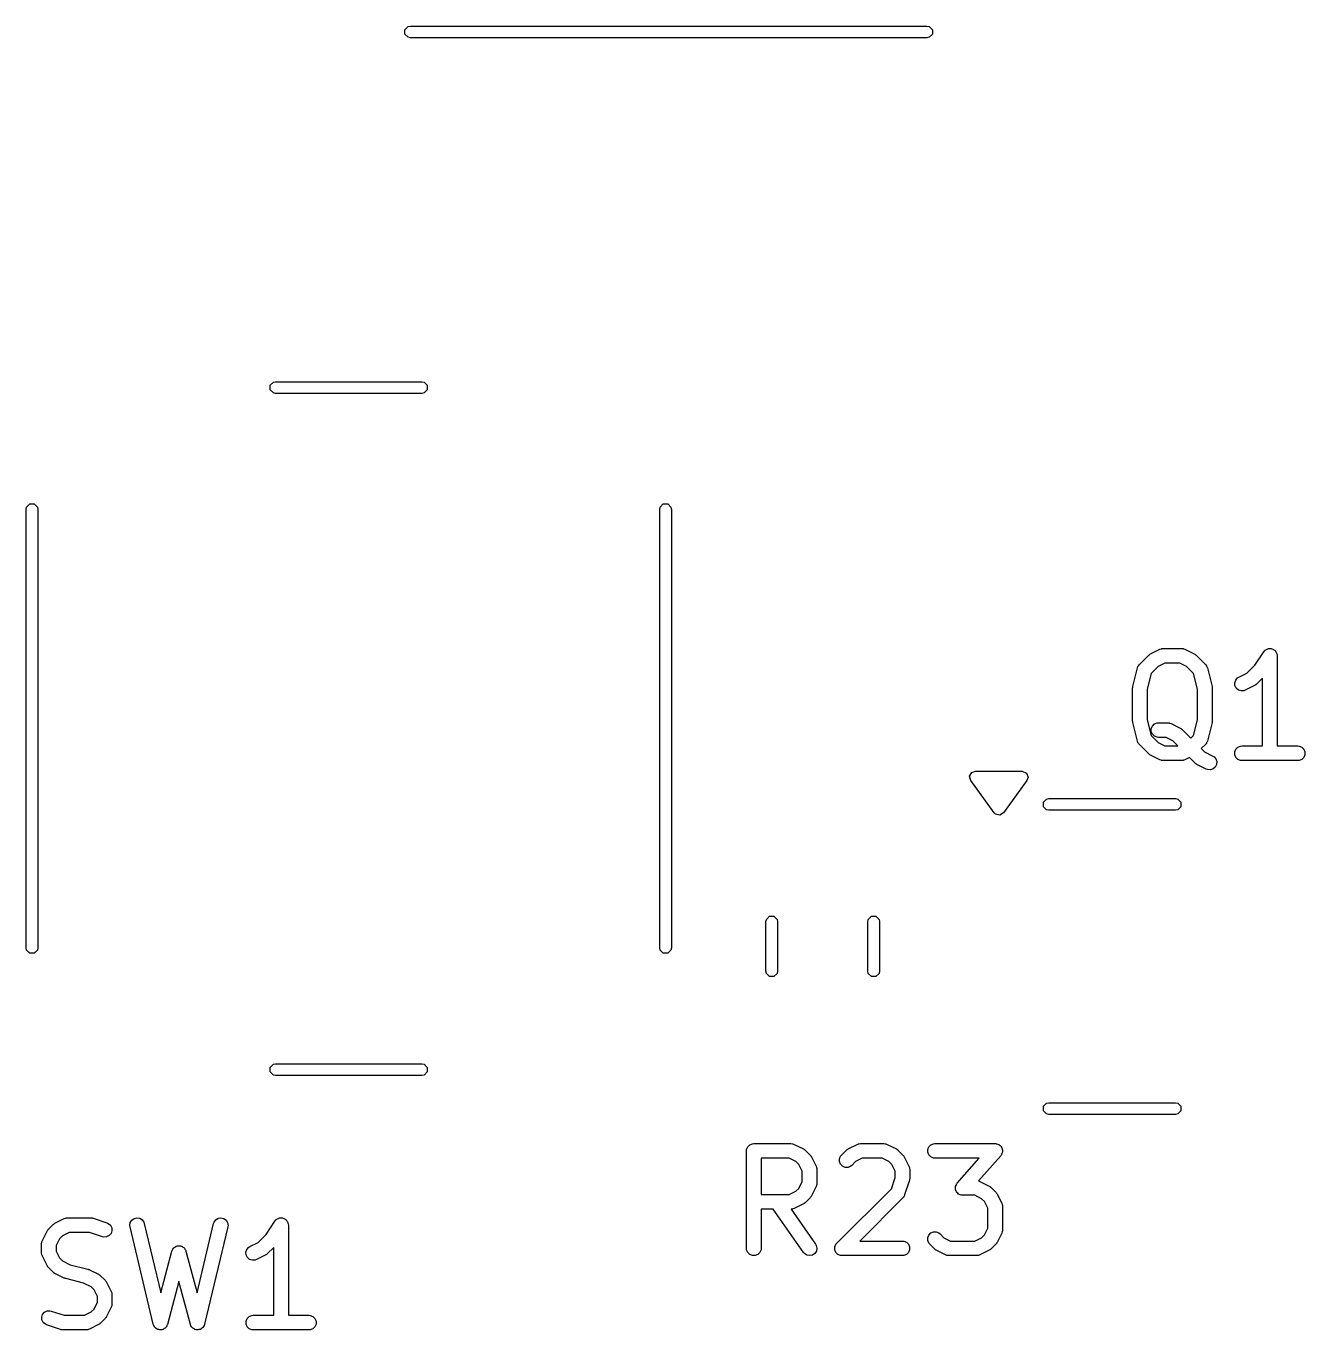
# Model space of a CAD drawing. Extents: x 117.1 to 211, y -138.1 to -43.1.
# Drawn here: x 120.61 to 133.73, y -135.91 to -122.53 of the extents above; entities that cross this region are included whole.
import ezdxf

# ---------------------------------------------------------------- set-up
doc = ezdxf.new("R2010")
doc.units = 0
doc.layers.add('BLACK', color=7, linetype='CONTINUOUS')

msp = doc.modelspace()

# ---------------------------------------------------------------- linework, layer by layer
at = {"layer": 'BLACK', "linetype": 'CONTINUOUS'}
for p, q in [((124.492567, -122.570039), (124.525039, -122.537567)), ((124.525039, -122.537567), (124.548, -122.533)), ((124.548, -122.533), (127.198, -122.533)), ((127.198, -122.533), (129.848, -122.533)), ((129.848, -122.533), (129.870961, -122.537567)), ((129.870961, -122.537567), (129.903433, -122.570039)), ((124.492567, -122.615961), (124.492567, -122.570039)), ((124.525039, -122.648433), (124.492567, -122.615961)), ((124.548, -122.653), (124.525039, -122.648433)), ((127.198, -122.653), (124.548, -122.653)), ((129.848, -122.653), (127.198, -122.653)), ((129.870961, -122.648433), (129.848, -122.653)), ((129.903433, -122.615961), (129.870961, -122.648433)), ((129.903433, -122.570039), (129.903433, -122.615961)), ((123.110567, -126.219039), (123.143039, -126.186567)), ((123.110567, -126.264961), (123.110567, -126.219039)), ((123.143039, -126.297433), (123.110567, -126.264961)), ((123.143039, -126.186567), (123.166, -126.182)), ((123.166, -126.182), (124.666, -126.182)), ((124.666, -126.182), (124.688961, -126.186567)), ((124.688961, -126.186567), (124.721433, -126.219039)), ((124.721433, -126.264961), (124.688961, -126.297433)), ((124.721433, -126.219039), (124.721433, -126.264961)), ((123.166, -126.302), (123.143039, -126.297433)), ((124.666, -126.302), (123.166, -126.302)), ((124.688961, -126.297433), (124.666, -126.302)), ((120.606, -127.492), (120.610567, -127.469039)), ((120.606, -131.992), (120.606, -127.492)), ((120.610567, -127.469039), (120.643039, -127.436567)), ((120.643039, -127.436567), (120.688961, -127.436567)), ((120.688961, -127.436567), (120.721433, -127.469039)), ((120.721433, -127.469039), (120.726, -127.492)), ((120.726, -127.492), (120.726, -131.992)), ((127.106, -127.492), (127.110567, -127.469039)), ((127.106, -131.992), (127.106, -127.492)), ((127.110567, -127.469039), (127.143039, -127.436567)), ((127.143039, -127.436567), (127.188961, -127.436567)), ((127.188961, -127.436567), (127.221433, -127.469039)), ((127.221433, -127.469039), (127.226, -127.492)), ((127.226, -127.492), (127.226, -131.992)), ((132.141792, -128.975356), (132.23703, -128.927737)), ((132.23703, -128.927737), (132.250761, -128.922482)), ((132.250761, -128.922482), (132.25345, -128.92229)), ((132.25345, -128.92229), (132.255939, -128.92126)), ((132.255939, -128.92126), (132.270571, -128.919819)), ((132.270571, -128.919819), (132.461047, -128.919819)), ((132.461047, -128.919819), (132.475679, -128.92126)), ((132.475679, -128.92126), (132.478168, -128.922291)), ((132.478168, -128.922291), (132.480856, -128.922482)), ((132.480856, -128.922482), (132.494588, -128.927737)), ((132.494588, -128.927737), (132.589826, -128.975356)), ((133.212285, -129.089896), (133.303405, -128.953216)), ((133.303405, -128.953216), (133.303439, -128.953173)), ((133.303439, -128.953173), (133.303449, -128.953151)), ((133.303449, -128.953151), (133.3035, -128.953099)), ((133.3035, -128.953099), (133.312721, -128.941841)), ((133.312721, -128.941841), (133.31889, -128.937709)), ((133.31889, -128.937709), (133.324141, -128.932459)), ((133.324141, -128.932459), (133.33093, -128.929646)), ((133.33093, -128.929646), (133.337036, -128.925558)), ((133.337036, -128.925558), (133.344316, -128.924101)), ((133.344316, -128.924101), (133.351177, -128.92126)), ((133.351177, -128.92126), (133.358525, -128.92126)), ((133.358525, -128.92126), (133.36573, -128.919819)), ((133.36573, -128.919819), (133.373014, -128.92126)), ((133.373014, -128.92126), (133.380441, -128.92126)), ((133.380441, -128.92126), (133.387229, -128.924072)), ((133.387229, -128.924072), (133.394438, -128.925498)), ((133.394438, -128.925498), (133.400617, -128.929617)), ((133.400617, -128.929617), (133.407477, -128.932459)), ((133.407477, -128.932459), (133.41267, -128.937652)), ((133.41267, -128.937652), (133.418787, -128.94173)), ((133.418787, -128.94173), (133.42292, -128.947902)), ((133.42292, -128.947902), (133.428169, -128.953151)), ((133.428169, -128.953151), (133.43098, -128.959938)), ((133.43098, -128.959938), (133.43507, -128.966045)), ((133.43507, -128.966045), (133.436526, -128.973326)), ((132.012281, -129.10564), (132.015601, -129.101158)), ((132.015601, -129.101158), (132.017735, -129.096008)), ((132.017735, -129.096008), (132.027062, -129.084643)), ((132.027062, -129.084643), (132.1223, -128.989405)), ((132.1223, -128.989405), (132.12805, -128.984684)), ((132.12805, -128.984684), (132.129349, -128.983188)), ((132.129349, -128.983188), (132.131603, -128.981768)), ((132.131603, -128.981768), (132.133665, -128.980077)), ((132.133665, -128.980077), (132.135497, -128.979318)), ((132.135497, -128.979318), (132.141792, -128.975356)), ((132.21976, -129.104077), (132.147817, -129.176019)), ((132.288276, -129.069819), (132.21976, -129.104077)), ((132.443342, -129.069819), (132.288276, -129.069819)), ((132.511858, -129.104077), (132.443342, -129.069819)), ((132.5838, -129.176019), (132.511858, -129.104077)), ((132.589826, -128.975356), (132.596125, -128.97932)), ((132.596125, -128.97932), (132.597953, -128.980078)), ((132.597953, -128.980078), (132.600009, -128.981766)), ((132.600009, -128.981766), (132.602269, -128.983188)), ((132.602269, -128.983188), (132.603568, -128.984686)), ((132.603568, -128.984686), (132.609318, -128.989405)), ((132.609318, -128.989405), (132.704556, -129.084643)), ((132.704556, -129.084643), (132.713884, -129.096008)), ((132.713884, -129.096008), (132.716018, -129.101161)), ((132.716018, -129.101161), (132.719337, -129.10564)), ((133.130906, -129.171275), (133.212285, -129.089896)), ((133.436526, -128.973326), (133.439368, -128.980187)), ((133.439368, -128.980187), (133.440793, -128.994663)), ((133.440793, -128.994663), (133.440809, -128.99474)), ((133.440809, -128.99474), (133.440803, -128.994766)), ((133.440803, -128.994766), (133.440809, -128.994819)), ((133.440809, -128.994819), (133.440809, -129.919819)), ((131.959715, -129.309962), (132.007334, -129.119486)), ((132.007334, -129.119486), (132.012281, -129.10564)), ((132.147817, -129.176019), (132.107476, -129.337386)), ((132.624142, -129.337386), (132.5838, -129.176019)), ((132.719337, -129.10564), (132.724284, -129.119486)), ((132.724284, -129.119486), (132.771903, -129.309962)), ((133.014938, -129.243391), (133.034111, -129.221283)), ((133.034111, -129.221283), (133.046554, -129.213451)), ((133.046554, -129.213451), (133.130906, -129.171275)), ((133.290809, -129.223504), (133.228366, -129.285947)), ((133.290809, -129.919819), (133.290809, -129.223504)), ((131.957476, -129.328152), (131.957727, -129.325598)), ((131.957476, -129.661485), (131.957476, -129.328152)), ((131.957565, -129.324506), (131.958374, -129.319032)), ((131.957727, -129.325598), (131.957565, -129.324506)), ((131.958374, -129.319032), (131.958917, -129.31352)), ((131.958917, -129.31352), (131.959339, -129.312498)), ((131.959339, -129.312498), (131.959715, -129.309962)), ((132.107476, -129.337386), (132.107476, -129.652251)), ((132.624142, -129.652251), (132.624142, -129.337386)), ((132.771903, -129.309962), (132.772278, -129.312498)), ((132.772278, -129.312498), (132.772701, -129.31352)), ((132.772701, -129.31352), (132.773243, -129.319032)), ((132.773243, -129.319032), (132.774053, -129.324506)), ((132.774053, -129.324506), (132.77389, -129.325598)), ((132.77389, -129.325598), (132.774142, -129.328152)), ((132.774142, -129.328152), (132.774142, -129.661485)), ((133.005684, -129.271152), (133.014938, -129.243391)), ((133.007758, -129.300342), (133.005684, -129.271152)), ((133.020845, -129.326517), (133.007758, -129.300342)), ((133.042953, -129.34569), (133.020845, -129.326517)), ((133.070714, -129.354944), (133.042953, -129.34569)), ((133.099904, -129.35287), (133.070714, -129.354944)), ((133.113636, -129.347615), (133.099904, -129.35287)), ((133.208874, -129.299996), (133.113636, -129.347615)), ((133.215173, -129.296031), (133.208874, -129.299996)), ((133.217001, -129.295274), (133.215173, -129.296031)), ((133.219057, -129.293585), (133.217001, -129.295274)), ((133.221317, -129.292164), (133.219057, -129.293585)), ((133.222616, -129.290665), (133.221317, -129.292164)), ((133.228366, -129.285947), (133.222616, -129.290665)), ((131.957727, -129.664038), (131.957476, -129.661485)), ((131.957565, -129.665131), (131.957727, -129.664038)), ((131.958374, -129.670604), (131.957565, -129.665131)), ((131.958917, -129.676117), (131.958374, -129.670604)), ((131.959339, -129.677138), (131.958917, -129.676117)), ((131.959715, -129.679675), (131.959339, -129.677138)), ((132.007334, -129.870151), (131.959715, -129.679675)), ((132.107476, -129.652251), (132.147817, -129.813617)), ((132.149393, -129.742091), (132.160592, -129.715055)), ((132.149393, -129.771355), (132.149393, -129.742091)), ((132.160592, -129.798391), (132.149393, -129.771355)), ((132.160592, -129.715055), (132.181284, -129.694363)), ((132.181284, -129.694363), (132.20832, -129.683164)), ((132.20832, -129.683164), (132.222952, -129.681723)), ((132.222952, -129.681723), (132.31819, -129.681723)), ((132.31819, -129.681723), (132.332822, -129.683164)), ((132.332822, -129.683164), (132.335311, -129.684195)), ((132.335311, -129.684195), (132.337999, -129.684386)), ((132.337999, -129.684386), (132.351731, -129.689641)), ((132.351731, -129.689641), (132.446969, -129.73726)), ((132.446969, -129.73726), (132.453268, -129.741224)), ((132.453268, -129.741224), (132.455096, -129.741982)), ((132.455096, -129.741982), (132.457152, -129.74367)), ((132.457152, -129.74367), (132.459412, -129.745092)), ((132.459412, -129.745092), (132.460711, -129.74659)), ((132.460711, -129.74659), (132.466461, -129.751309)), ((132.466461, -129.751309), (132.556284, -129.841133)), ((132.5838, -129.813617), (132.624142, -129.652251)), ((132.771903, -129.679675), (132.724284, -129.870151)), ((132.772278, -129.677138), (132.771903, -129.679675)), ((132.772701, -129.676117), (132.772278, -129.677138)), ((132.773243, -129.670604), (132.772701, -129.676117)), ((132.774053, -129.665131), (132.773243, -129.670604)), ((132.774142, -129.661485), (132.77389, -129.664038)), ((132.77389, -129.664038), (132.774053, -129.665131)), ((132.012281, -129.883997), (132.007334, -129.870151)), ((132.0156, -129.888476), (132.012281, -129.883997)), ((132.017734, -129.893628), (132.0156, -129.888476)), ((132.027062, -129.904994), (132.017734, -129.893628)), ((132.1223, -130.000233), (132.027062, -129.904994)), ((132.147817, -129.813617), (132.21976, -129.885561)), ((132.181284, -129.819083), (132.160592, -129.798391)), ((132.20832, -129.830282), (132.181284, -129.819083)), ((132.222952, -129.831723), (132.20832, -129.830282)), ((132.21976, -129.885561), (132.288276, -129.919819)), ((132.300485, -129.831723), (132.222952, -129.831723)), ((132.369, -129.86598), (132.300485, -129.831723)), ((132.422839, -129.919819), (132.369, -129.86598)), ((132.556284, -129.841133), (132.5838, -129.813617)), ((132.704557, -129.904993), (132.66235, -129.947199)), ((132.713884, -129.893628), (132.704557, -129.904993)), ((132.716017, -129.888476), (132.713884, -129.893628)), ((132.719337, -129.883997), (132.716017, -129.888476)), ((132.724284, -129.870151), (132.719337, -129.883997)), ((132.12805, -130.004953), (132.1223, -130.000233)), ((132.129349, -130.00645), (132.12805, -130.004953)), ((132.131603, -130.007869), (132.129349, -130.00645)), ((132.133665, -130.009561), (132.131603, -130.007869)), ((132.135497, -130.010319), (132.133665, -130.009561)), ((132.141792, -130.014282), (132.135497, -130.010319)), ((132.23703, -130.061901), (132.141792, -130.014282)), ((132.288276, -129.919819), (132.422839, -129.919819)), ((132.541476, -130.038457), (132.494588, -130.061901)), ((132.59849, -130.095471), (132.541476, -130.038457)), ((132.66235, -129.947199), (132.69595, -129.980799)), ((132.69595, -129.980799), (132.780302, -130.022975)), ((132.780302, -130.022975), (132.792745, -130.030807)), ((132.792745, -130.030807), (132.811918, -130.052915)), ((133.006536, -129.980187), (133.017735, -129.953151)), ((133.006536, -130.009451), (133.006536, -129.980187)), ((133.017735, -130.036487), (133.006536, -130.009451)), ((133.017735, -129.953151), (133.038427, -129.932459)), ((133.038427, -130.057179), (133.017735, -130.036487)), ((133.038427, -129.932459), (133.065463, -129.92126)), ((133.065463, -129.92126), (133.080095, -129.919819)), ((133.080095, -129.919819), (133.290809, -129.919819)), ((133.440809, -129.919819), (133.651523, -129.919819)), ((133.651523, -129.919819), (133.666155, -129.92126)), ((133.666155, -129.92126), (133.693191, -129.932459)), ((133.693191, -129.932459), (133.713883, -129.953151)), ((133.713883, -130.036487), (133.693191, -130.057179)), ((133.713883, -129.953151), (133.725082, -129.980187)), ((133.725082, -130.009451), (133.713883, -130.036487)), ((133.725082, -129.980187), (133.725082, -130.009451)), ((132.250761, -130.067156), (132.23703, -130.061901)), ((132.25345, -130.067347), (132.250761, -130.067156)), ((132.255939, -130.068378), (132.25345, -130.067347)), ((132.270571, -130.069819), (132.255939, -130.068378)), ((132.461047, -130.069819), (132.270571, -130.069819)), ((132.475679, -130.068378), (132.461047, -130.069819)), ((132.478168, -130.067346), (132.475679, -130.068378)), ((132.480856, -130.067156), (132.478168, -130.067346)), ((132.494588, -130.061901), (132.480856, -130.067156)), ((132.60424, -130.100191), (132.59849, -130.095471)), ((132.605539, -130.101688), (132.60424, -130.100191)), ((132.607793, -130.103107), (132.605539, -130.101688)), ((132.609855, -130.104799), (132.607793, -130.103107)), ((132.611687, -130.105557), (132.609855, -130.104799)), ((132.617982, -130.10952), (132.611687, -130.105557)), ((132.71322, -130.157139), (132.617982, -130.10952)), ((132.726951, -130.162394), (132.71322, -130.157139)), ((132.756141, -130.164468), (132.726951, -130.162394)), ((132.783903, -130.155214), (132.756141, -130.164468)), ((132.80601, -130.136041), (132.783903, -130.155214)), ((132.819098, -130.109866), (132.80601, -130.136041)), ((132.811918, -130.052915), (132.821172, -130.080676)), ((132.821172, -130.080676), (132.819098, -130.109866)), ((133.065463, -130.068378), (133.038427, -130.057179)), ((133.080095, -130.069819), (133.065463, -130.068378)), ((133.651523, -130.069819), (133.080095, -130.069819)), ((133.666155, -130.068378), (133.651523, -130.069819)), ((133.693191, -130.057179), (133.666155, -130.068378)), ((130.285734, -130.230642), (130.30971, -130.191476)), ((130.296476, -130.27529), (130.285734, -130.230642)), ((130.536476, -130.60529), (130.296476, -130.27529)), ((130.30971, -130.191476), (130.345, -130.18)), ((130.345, -130.18), (130.825, -130.18)), ((130.873524, -130.27529), (130.633524, -130.60529)), ((130.825, -130.18), (130.867426, -130.197574)), ((130.867426, -130.197574), (130.885, -130.24)), ((130.885, -130.24), (130.873524, -130.27529)), ((131.042067, -130.497039), (131.074539, -130.464567)), ((131.042067, -130.542961), (131.042067, -130.497039)), ((131.074539, -130.575433), (131.042067, -130.542961)), ((131.074539, -130.464567), (131.0975, -130.46)), ((131.0975, -130.58), (131.074539, -130.575433)), ((131.0975, -130.46), (131.7475, -130.46)), ((131.7475, -130.46), (132.3975, -130.46)), ((132.3975, -130.46), (132.420461, -130.464567)), ((132.420461, -130.575433), (132.3975, -130.58)), ((132.420461, -130.464567), (132.452933, -130.497039)), ((132.452933, -130.542961), (132.420461, -130.575433)), ((132.452933, -130.497039), (132.452933, -130.542961)), ((130.54971, -130.618524), (130.536476, -130.60529)), ((130.594358, -130.629266), (130.54971, -130.618524)), ((130.633524, -130.60529), (130.594358, -130.629266)), ((131.7475, -130.58), (131.0975, -130.58)), ((132.3975, -130.58), (131.7475, -130.58)), ((128.1955, -131.721776), (128.200067, -131.698815)), ((128.1955, -132.231224), (128.1955, -131.721776)), ((128.200067, -131.698815), (128.232539, -131.666343)), ((128.232539, -131.666343), (128.278461, -131.666343)), ((128.278461, -131.666343), (128.310933, -131.698815)), ((128.310933, -131.698815), (128.3155, -131.721776)), ((128.3155, -131.721776), (128.3155, -132.231224)), ((129.2405, -131.721776), (129.245067, -131.698815)), ((129.2405, -132.231224), (129.2405, -131.721776)), ((129.245067, -131.698815), (129.277539, -131.666343)), ((129.277539, -131.666343), (129.323461, -131.666343)), ((129.323461, -131.666343), (129.355933, -131.698815)), ((129.355933, -131.698815), (129.3605, -131.721776)), ((129.3605, -131.721776), (129.3605, -132.231224)), ((120.610567, -132.014961), (120.606, -131.992)), ((120.643039, -132.047433), (120.610567, -132.014961)), ((120.688961, -132.047433), (120.643039, -132.047433)), ((120.721433, -132.014961), (120.688961, -132.047433)), ((120.726, -131.992), (120.721433, -132.014961)), ((127.110567, -132.014961), (127.106, -131.992)), ((127.143039, -132.047433), (127.110567, -132.014961)), ((127.188961, -132.047433), (127.143039, -132.047433)), ((127.221433, -132.014961), (127.188961, -132.047433)), ((127.226, -131.992), (127.221433, -132.014961)), ((128.200067, -132.254185), (128.1955, -132.231224)), ((128.232539, -132.286657), (128.200067, -132.254185)), ((128.278461, -132.286657), (128.232539, -132.286657)), ((128.310933, -132.254185), (128.278461, -132.286657)), ((128.3155, -132.231224), (128.310933, -132.254185)), ((129.245067, -132.254185), (129.2405, -132.231224)), ((129.277539, -132.286657), (129.245067, -132.254185)), ((129.323461, -132.286657), (129.277539, -132.286657)), ((129.355933, -132.254185), (129.323461, -132.286657)), ((129.3605, -132.231224), (129.355933, -132.254185)), ((123.110567, -133.219039), (123.143039, -133.186567)), ((123.110567, -133.264961), (123.110567, -133.219039)), ((123.143039, -133.186567), (123.166, -133.182)), ((123.166, -133.182), (124.666, -133.182)), ((124.666, -133.182), (124.688961, -133.186567)), ((124.688961, -133.186567), (124.721433, -133.219039)), ((124.721433, -133.219039), (124.721433, -133.264961)), ((123.143039, -133.297433), (123.110567, -133.264961)), ((123.166, -133.302), (123.143039, -133.297433)), ((124.666, -133.302), (123.166, -133.302)), ((124.688961, -133.297433), (124.666, -133.302)), ((124.721433, -133.264961), (124.688961, -133.297433)), ((131.042067, -133.617039), (131.074539, -133.584567)), ((131.042067, -133.662961), (131.042067, -133.617039)), ((131.074539, -133.584567), (131.0975, -133.58)), ((131.0975, -133.58), (131.7475, -133.58)), ((131.7475, -133.58), (132.3975, -133.58)), ((132.3975, -133.58), (132.420461, -133.584567)), ((132.420461, -133.584567), (132.452933, -133.617039)), ((132.452933, -133.617039), (132.452933, -133.662961)), ((131.074539, -133.695433), (131.042067, -133.662961)), ((131.0975, -133.7), (131.074539, -133.695433)), ((131.7475, -133.7), (131.0975, -133.7)), ((132.3975, -133.7), (131.7475, -133.7)), ((132.420461, -133.695433), (132.3975, -133.7)), ((132.452933, -133.662961), (132.420461, -133.695433)), ((127.998155, -134.060187), (128.009354, -134.033151)), ((128.009354, -134.033151), (128.030046, -134.012459)), ((128.030046, -134.012459), (128.057082, -134.00126)), ((128.057082, -134.00126), (128.071714, -133.999819)), ((128.071714, -133.999819), (128.452666, -133.999819)), ((128.452666, -133.999819), (128.467298, -134.00126)), ((128.467298, -134.00126), (128.469787, -134.002291)), ((128.469787, -134.002291), (128.472475, -134.002482)), ((128.472475, -134.002482), (128.486207, -134.007737)), ((128.486207, -134.007737), (128.581445, -134.055356)), ((128.581445, -134.055356), (128.587744, -134.05932)), ((129.031873, -134.05932), (129.038173, -134.055356)), ((129.038173, -134.055356), (129.133411, -134.007737)), ((129.133411, -134.007737), (129.147142, -134.002482)), ((129.147142, -134.002482), (129.149831, -134.00229)), ((129.149831, -134.00229), (129.15232, -134.00126)), ((129.15232, -134.00126), (129.166952, -133.999819)), ((129.166952, -133.999819), (129.405047, -133.999819)), ((129.405047, -133.999819), (129.419679, -134.00126)), ((129.419679, -134.00126), (129.422168, -134.002291)), ((129.422168, -134.002291), (129.424856, -134.002482)), ((129.424856, -134.002482), (129.438588, -134.007737)), ((129.438588, -134.007737), (129.533826, -134.055356)), ((129.533826, -134.055356), (129.540125, -134.05932)), ((129.855298, -134.060187), (129.866497, -134.033151)), ((129.866497, -134.033151), (129.887189, -134.012459)), ((129.887189, -134.012459), (129.914225, -134.00126)), ((129.914225, -134.00126), (129.928857, -133.999819)), ((129.928857, -133.999819), (130.547904, -133.999819)), ((130.547904, -133.999819), (130.555642, -134.000581)), ((130.555642, -134.000581), (130.55761, -134.00045)), ((130.55761, -134.00045), (130.558965, -134.000908)), ((130.558965, -134.000908), (130.562536, -134.00126)), ((130.562536, -134.00126), (130.573793, -134.005923)), ((130.573793, -134.005923), (130.585331, -134.009825)), ((130.585331, -134.009825), (130.587235, -134.01149)), ((130.587235, -134.01149), (130.589572, -134.012459)), ((130.589572, -134.012459), (130.598182, -134.021069)), ((130.598182, -134.021069), (130.607355, -134.029095)), ((130.607355, -134.029095), (130.608477, -134.031364)), ((130.608477, -134.031364), (130.610264, -134.033151)), ((130.610264, -134.033151), (130.614924, -134.044401)), ((130.614924, -134.044401), (130.620327, -134.055327)), ((130.620327, -134.055327), (130.620495, -134.05785)), ((127.996714, -134.074819), (127.998155, -134.060187)), ((127.996714, -135.074819), (127.996714, -134.074819)), ((128.434961, -134.149819), (128.146714, -134.149819)), ((128.146714, -134.149819), (128.146714, -134.523628)), ((128.503477, -134.184077), (128.434961, -134.149819)), ((128.533884, -134.214484), (128.503477, -134.184077)), ((128.587744, -134.05932), (128.589572, -134.060078)), ((128.589572, -134.060078), (128.591628, -134.061766)), ((128.591628, -134.061766), (128.593888, -134.063188)), ((128.593888, -134.063188), (128.595187, -134.064686)), ((128.595187, -134.064686), (128.600937, -134.069405)), ((128.600937, -134.069405), (128.648556, -134.117024)), ((128.648556, -134.117024), (128.653274, -134.122773)), ((128.653274, -134.122773), (128.654773, -134.124073)), ((128.654773, -134.124073), (128.656194, -134.126332)), ((128.656194, -134.126332), (128.657883, -134.128389)), ((128.657883, -134.128389), (128.65864, -134.130216)), ((128.65864, -134.130216), (128.662605, -134.136516)), ((128.662605, -134.136516), (128.710224, -134.231754)), ((128.950536, -134.155426), (128.961735, -134.128389)), ((128.950536, -134.184688), (128.950536, -134.155426)), ((128.961735, -134.211725), (128.950536, -134.184688)), ((128.961735, -134.128389), (128.971062, -134.117024)), ((128.971062, -134.117024), (129.018681, -134.069405)), ((129.018681, -134.069405), (129.02443, -134.064686)), ((129.02443, -134.064686), (129.02573, -134.063188)), ((129.02573, -134.063188), (129.027989, -134.061766)), ((129.027989, -134.061766), (129.030046, -134.060078)), ((129.030046, -134.060078), (129.031873, -134.05932)), ((129.116141, -134.184077), (129.077128, -134.22309)), ((129.184657, -134.149819), (129.116141, -134.184077)), ((129.387342, -134.149819), (129.184657, -134.149819)), ((129.455858, -134.184077), (129.387342, -134.149819)), ((129.486265, -134.214484), (129.455858, -134.184077)), ((129.540125, -134.05932), (129.541953, -134.060078)), ((129.541953, -134.060078), (129.544009, -134.061766)), ((129.544009, -134.061766), (129.546269, -134.063188)), ((129.546269, -134.063188), (129.547568, -134.064686)), ((129.547568, -134.064686), (129.553318, -134.069405)), ((129.553318, -134.069405), (129.600937, -134.117024)), ((129.600937, -134.117024), (129.605655, -134.122773)), ((129.605655, -134.122773), (129.607154, -134.124073)), ((129.607154, -134.124073), (129.608575, -134.126332)), ((129.608575, -134.126332), (129.610264, -134.128389)), ((129.610264, -134.128389), (129.611021, -134.130216)), ((129.611021, -134.130216), (129.614986, -134.136516)), ((129.614986, -134.136516), (129.662605, -134.231754)), ((129.855298, -134.089451), (129.855298, -134.060187)), ((129.866497, -134.116487), (129.855298, -134.089451)), ((129.887189, -134.137179), (129.866497, -134.116487)), ((129.914225, -134.148378), (129.887189, -134.137179)), ((129.928857, -134.149819), (129.914225, -134.148378)), ((130.382622, -134.149819), (129.928857, -134.149819)), ((130.158128, -134.406383), (130.382622, -134.149819)), ((130.604347, -134.124207), (130.377451, -134.383516)), ((130.608868, -134.117882), (130.604347, -134.124207)), ((130.610264, -134.116487), (130.608868, -134.117882)), ((130.610812, -134.115163), (130.610264, -134.116487)), ((130.612898, -134.112246), (130.610812, -134.115163)), ((130.616799, -134.100708), (130.612898, -134.112246)), ((130.621463, -134.089451), (130.616799, -134.100708)), ((130.620495, -134.05785), (130.621463, -134.060187)), ((130.621463, -134.060187), (130.621463, -134.072371)), ((130.621463, -134.072371), (130.622273, -134.084525)), ((130.622273, -134.084525), (130.621463, -134.08692)), ((130.621463, -134.08692), (130.621463, -134.089451)), ((128.568142, -134.283), (128.533884, -134.214484)), ((128.568142, -134.390447), (128.568142, -134.283)), ((128.710224, -134.231754), (128.715479, -134.245485)), ((128.715479, -134.245485), (128.71567, -134.248174)), ((128.71567, -134.248174), (128.716701, -134.250663)), ((128.716701, -134.250663), (128.718142, -134.265295)), ((128.718142, -134.265295), (128.718142, -134.408152)), ((128.982427, -134.232417), (128.961735, -134.211725)), ((129.009464, -134.243616), (128.982427, -134.232417)), ((129.038726, -134.243616), (129.009464, -134.243616)), ((129.065763, -134.232417), (129.038726, -134.243616)), ((129.077128, -134.22309), (129.065763, -134.232417)), ((129.520523, -134.283), (129.486265, -134.214484)), ((129.520523, -134.348363), (129.520523, -134.283)), ((129.662605, -134.231754), (129.66786, -134.245485)), ((129.66786, -134.245485), (129.668051, -134.248174)), ((129.668051, -134.248174), (129.669082, -134.250663)), ((129.669082, -134.250663), (129.670523, -134.265295)), ((129.670523, -134.265295), (129.670523, -134.360533)), ((128.533884, -134.458963), (128.568142, -134.390447)), ((128.710224, -134.441693), (128.662605, -134.536931)), ((128.715479, -134.427962), (128.710224, -134.441693)), ((128.71567, -134.425272), (128.715479, -134.427962)), ((128.716701, -134.422784), (128.71567, -134.425272)), ((128.718142, -134.408152), (128.716701, -134.422784)), ((129.482351, -134.462876), (129.520523, -134.348363)), ((129.666674, -134.384251), (129.619055, -134.527107)), ((129.668323, -134.376995), (129.666674, -134.384251)), ((129.669082, -134.375165), (129.668323, -134.376995)), ((129.669343, -134.372511), (129.669082, -134.375165)), ((129.669934, -134.369914), (129.669343, -134.372511)), ((129.670523, -134.360533), (129.669793, -134.367939)), ((129.669793, -134.367939), (129.669934, -134.369914)), ((130.140202, -134.446065), (130.141012, -134.443669)), ((130.141012, -134.458218), (130.140202, -134.446065)), ((130.141012, -134.441139), (130.145675, -134.429881)), ((130.141012, -134.443669), (130.141012, -134.441139)), ((130.145675, -134.429881), (130.149577, -134.418344)), ((130.149577, -134.418344), (130.151662, -134.415426)), ((130.151662, -134.415426), (130.152211, -134.414103)), ((130.152211, -134.414103), (130.153606, -134.412707)), ((130.153606, -134.412707), (130.158128, -134.406383)), ((130.377451, -134.383516), (130.390969, -134.388689)), ((130.390969, -134.388689), (130.486207, -134.436308)), ((130.486207, -134.436308), (130.492506, -134.440272)), ((130.492506, -134.440272), (130.494334, -134.44103)), ((130.494334, -134.44103), (130.49639, -134.442718)), ((130.49639, -134.442718), (130.49865, -134.44414)), ((130.49865, -134.44414), (130.499949, -134.445638)), ((130.499949, -134.445638), (130.505699, -134.450357)), ((130.505699, -134.450357), (130.553318, -134.497976)), ((128.146714, -134.523628), (128.434961, -134.523628)), ((128.434961, -134.523628), (128.503477, -134.48937)), ((128.503477, -134.48937), (128.533884, -134.458963)), ((128.648556, -134.556423), (128.600937, -134.604042)), ((128.653274, -134.550673), (128.648556, -134.556423)), ((128.654773, -134.549374), (128.653274, -134.550673)), ((128.656194, -134.547114), (128.654773, -134.549374)), ((128.657883, -134.545058), (128.656194, -134.547114)), ((128.65864, -134.54323), (128.657883, -134.545058)), ((128.662605, -134.536931), (128.65864, -134.54323)), ((128.923443, -135.021786), (129.482351, -134.462876)), ((129.600937, -134.556423), (129.157542, -134.999819)), ((129.610265, -134.545058), (129.600937, -134.556423)), ((129.611296, -134.542567), (129.610265, -134.545058)), ((129.613061, -134.540533), (129.611296, -134.542567)), ((129.619055, -134.527107), (129.613061, -134.540533)), ((130.141012, -134.470403), (130.141012, -134.458218)), ((130.141979, -134.472739), (130.141012, -134.470403)), ((130.142148, -134.475263), (130.141979, -134.472739)), ((130.14755, -134.486188), (130.142148, -134.475263)), ((130.152211, -134.497439), (130.14755, -134.486188)), ((130.153997, -134.499225), (130.152211, -134.497439)), ((130.15512, -134.501495), (130.153997, -134.499225)), ((130.164292, -134.50952), (130.15512, -134.501495)), ((130.172903, -134.518131), (130.164292, -134.50952)), ((130.175239, -134.519099), (130.172903, -134.518131)), ((130.177144, -134.520765), (130.175239, -134.519099)), ((130.188681, -134.524666), (130.177144, -134.520765)), ((130.199939, -134.52933), (130.188681, -134.524666)), ((130.203509, -134.529681), (130.199939, -134.52933)), ((130.204865, -134.53014), (130.203509, -134.529681)), ((130.206832, -134.530008), (130.204865, -134.53014)), ((130.214571, -134.530771), (130.206832, -134.530008)), ((130.339723, -134.530771), (130.214571, -134.530771)), ((130.408239, -134.565029), (130.339723, -134.530771)), ((130.438646, -134.595436), (130.408239, -134.565029)), ((130.553318, -134.497976), (130.558036, -134.503725)), ((130.558036, -134.503725), (130.559535, -134.505025)), ((130.559535, -134.505025), (130.560956, -134.507284)), ((130.560956, -134.507284), (130.562645, -134.509341)), ((130.562645, -134.509341), (130.563402, -134.511168)), ((130.563402, -134.511168), (130.567367, -134.517468)), ((130.567367, -134.517468), (130.614986, -134.612706)), ((128.27076, -134.673628), (128.146714, -134.673628)), ((128.146714, -134.673628), (128.146714, -135.074819)), ((128.5817, -135.117829), (128.27076, -134.673628)), ((128.467298, -134.672187), (128.453781, -134.673518)), ((128.453781, -134.673518), (128.704585, -135.03181)), ((128.469787, -134.671155), (128.467298, -134.672187)), ((128.472475, -134.670965), (128.469787, -134.671155)), ((128.486207, -134.66571), (128.472475, -134.670965)), ((128.581445, -134.618091), (128.486207, -134.66571)), ((128.587744, -134.614126), (128.581445, -134.618091)), ((128.589572, -134.613369), (128.587744, -134.614126)), ((128.591628, -134.61168), (128.589572, -134.613369)), ((128.593888, -134.610259), (128.591628, -134.61168)), ((128.595187, -134.60876), (128.593888, -134.610259)), ((128.600937, -134.604042), (128.595187, -134.60876)), ((130.472904, -134.663952), (130.438646, -134.595436)), ((130.472904, -134.866637), (130.472904, -134.663952)), ((130.614986, -134.612706), (130.620241, -134.626437)), ((130.620241, -134.626437), (130.620432, -134.629126)), ((130.620432, -134.629126), (130.621463, -134.631615)), ((130.621463, -134.631615), (130.622904, -134.646247)), ((130.622904, -134.646247), (130.622904, -134.884342)), ((120.835253, -134.879024), (120.882872, -134.831405)), ((120.882872, -134.831405), (120.888621, -134.826686)), ((120.888621, -134.826686), (120.889921, -134.825188)), ((120.889921, -134.825188), (120.89218, -134.823766)), ((120.89218, -134.823766), (120.894237, -134.822078)), ((120.894237, -134.822078), (120.896064, -134.82132)), ((120.896064, -134.82132), (120.902364, -134.817356)), ((120.902364, -134.817356), (120.997602, -134.769737)), ((120.997602, -134.769737), (121.011333, -134.764482)), ((121.011333, -134.764482), (121.014022, -134.76429)), ((121.014022, -134.76429), (121.016511, -134.76326)), ((121.016511, -134.76326), (121.031143, -134.761819)), ((121.031143, -134.761819), (121.269238, -134.761819)), ((121.269238, -134.761819), (121.276643, -134.762548)), ((121.276643, -134.762548), (121.278618, -134.762408)), ((121.278618, -134.762408), (121.281215, -134.762998)), ((121.281215, -134.762998), (121.28387, -134.76326)), ((121.28387, -134.76326), (121.285701, -134.764018)), ((121.285701, -134.764018), (121.292955, -134.765668)), ((121.292955, -134.765668), (121.435812, -134.813287)), ((121.435812, -134.813287), (121.449237, -134.819281)), ((121.449237, -134.819281), (121.471344, -134.838455)), ((121.471344, -134.838455), (121.484431, -134.864628)), ((121.670481, -134.839623), (121.675114, -134.810728)), ((121.672469, -134.854191), (121.670481, -134.839623)), ((121.910564, -135.854191), (121.672469, -134.854191)), ((121.675114, -134.810728), (121.69045, -134.785806)), ((121.69045, -134.785806), (121.714157, -134.768649)), ((121.714157, -134.768649), (121.742625, -134.761871)), ((121.742625, -134.761871), (121.77152, -134.766504)), ((121.77152, -134.766504), (121.796442, -134.78184)), ((121.796442, -134.78184), (121.813599, -134.805547)), ((121.813599, -134.805547), (121.818389, -134.819447)), ((121.818389, -134.819447), (121.98764, -135.530303)), ((122.360359, -135.530303), (122.529612, -134.819448)), ((122.675532, -134.854191), (122.437436, -135.854191)), ((122.529612, -134.819448), (122.534402, -134.805547)), ((122.534402, -134.805547), (122.551559, -134.78184)), ((122.551559, -134.78184), (122.576481, -134.766504)), ((122.576481, -134.766504), (122.605376, -134.761871)), ((122.605376, -134.761871), (122.633844, -134.76865)), ((122.633844, -134.76865), (122.657551, -134.785806)), ((122.657551, -134.785806), (122.672887, -134.810728)), ((122.672887, -134.810728), (122.67752, -134.839623)), ((122.67752, -134.839623), (122.675532, -134.854191)), ((123.068095, -134.931896), (123.159215, -134.795216)), ((123.159215, -134.795216), (123.159249, -134.795173)), ((123.159249, -134.795173), (123.159259, -134.795151)), ((123.159259, -134.795151), (123.15931, -134.795099)), ((123.15931, -134.795099), (123.168531, -134.783841)), ((123.168531, -134.783841), (123.1747, -134.779709)), ((123.1747, -134.779709), (123.179951, -134.774459)), ((123.179951, -134.774459), (123.18674, -134.771646)), ((123.18674, -134.771646), (123.192846, -134.767558)), ((123.192846, -134.767558), (123.200126, -134.766101)), ((123.200126, -134.766101), (123.206987, -134.76326)), ((123.206987, -134.76326), (123.214335, -134.76326)), ((123.214335, -134.76326), (123.22154, -134.761819)), ((123.22154, -134.761819), (123.228824, -134.76326)), ((123.228824, -134.76326), (123.236251, -134.76326)), ((123.236251, -134.76326), (123.243039, -134.766072)), ((123.243039, -134.766072), (123.250248, -134.767498)), ((123.250248, -134.767498), (123.256427, -134.771617)), ((123.256427, -134.771617), (123.263287, -134.774459)), ((123.263287, -134.774459), (123.26848, -134.779652)), ((123.26848, -134.779652), (123.274597, -134.78373)), ((123.274597, -134.78373), (123.27873, -134.789902)), ((123.27873, -134.789902), (123.283979, -134.795151)), ((123.283979, -134.795151), (123.28679, -134.801938)), ((123.28679, -134.801938), (123.29088, -134.808045)), ((123.29088, -134.808045), (123.292336, -134.815326)), ((123.292336, -134.815326), (123.295178, -134.822187)), ((123.295178, -134.822187), (123.296603, -134.836663)), ((123.296603, -134.836663), (123.296619, -134.83674)), ((123.296619, -134.83674), (123.296613, -134.836766)), ((123.296613, -134.836766), (123.296619, -134.836819)), ((123.296619, -134.836819), (123.296619, -135.761819)), ((120.773585, -134.993754), (120.821204, -134.898516)), ((120.821204, -134.898516), (120.825168, -134.892216)), ((120.825168, -134.892216), (120.825926, -134.890389)), ((120.825926, -134.890389), (120.827614, -134.888332)), ((120.827614, -134.888332), (120.829036, -134.886073)), ((120.829036, -134.886073), (120.830534, -134.884773)), ((120.830534, -134.884773), (120.835253, -134.879024)), ((120.949925, -134.976484), (120.915667, -135.045)), ((120.980332, -134.946077), (120.949925, -134.976484)), ((121.048848, -134.911819), (120.980332, -134.946077)), ((121.257068, -134.911819), (121.048848, -134.911819)), ((121.388377, -134.955589), (121.257068, -134.911819)), ((121.402714, -134.958849), (121.388377, -134.955589)), ((121.431904, -134.956774), (121.402714, -134.958849)), ((121.458078, -134.943688), (121.431904, -134.956774)), ((121.477252, -134.92158), (121.458078, -134.943688)), ((121.486506, -134.893818), (121.477252, -134.92158)), ((121.484431, -134.864628), (121.486506, -134.893818)), ((122.986716, -135.013275), (123.068095, -134.931896)), ((129.855298, -134.964948), (129.866497, -134.937912)), ((129.855298, -134.994211), (129.855298, -134.964948)), ((129.866497, -134.937912), (129.88719, -134.917219)), ((129.88719, -134.917219), (129.914226, -134.906021)), ((129.914226, -134.906021), (129.943489, -134.906021)), ((129.943489, -134.906021), (129.970525, -134.91722)), ((129.970525, -134.91722), (129.981891, -134.926548)), ((129.981891, -134.926548), (130.020903, -134.965561)), ((130.020903, -134.965561), (130.089419, -134.999819)), ((130.339723, -134.999819), (130.408238, -134.965561)), ((130.408238, -134.965561), (130.438645, -134.935153)), ((130.438645, -134.935153), (130.472904, -134.866637)), ((130.614986, -134.917883), (130.567367, -135.013121)), ((130.620241, -134.904152), (130.614986, -134.917883)), ((130.620432, -134.901462), (130.620241, -134.904152)), ((130.621463, -134.898974), (130.620432, -134.901462)), ((130.622904, -134.884342), (130.621463, -134.898974)), ((120.765667, -135.027295), (120.767108, -135.012663)), ((120.765667, -135.122533), (120.765667, -135.027295)), ((120.767108, -135.137165), (120.765667, -135.122533)), ((120.767108, -135.012663), (120.768139, -135.010173)), ((120.768139, -135.010173), (120.76833, -135.007486)), ((120.76833, -135.007486), (120.773585, -134.993754)), ((120.915667, -135.045), (120.915667, -135.104828)), ((120.915667, -135.104828), (120.949925, -135.173344)), ((121.98764, -135.530303), (122.101532, -135.103208)), ((122.101532, -135.103208), (122.102817, -135.099779)), ((122.102817, -135.099779), (122.103009, -135.09834)), ((122.103009, -135.09834), (122.103998, -135.09663)), ((122.103998, -135.09663), (122.106695, -135.089441)), ((122.106695, -135.089441), (122.112712, -135.08158)), ((122.112712, -135.08158), (122.117671, -135.073015)), ((122.117671, -135.073015), (122.121528, -135.070062)), ((122.121528, -135.070062), (122.124482, -135.066204)), ((122.124482, -135.066204), (122.133049, -135.061243)), ((122.133049, -135.061243), (122.140909, -135.055228)), ((122.140909, -135.055228), (122.145601, -135.053976)), ((122.145601, -135.053976), (122.149807, -135.051542)), ((122.149807, -135.051542), (122.159624, -135.050237)), ((122.159624, -135.050237), (122.169185, -135.047688)), ((122.169185, -135.047688), (122.173997, -135.048327)), ((122.173997, -135.048327), (122.178816, -135.047687)), ((122.178816, -135.047687), (122.188386, -135.050239)), ((122.188386, -135.050239), (122.198193, -135.051542)), ((122.198193, -135.051542), (122.202394, -135.053974)), ((122.202394, -135.053974), (122.207091, -135.055227)), ((122.207091, -135.055227), (122.214953, -135.061245)), ((122.214953, -135.061245), (122.223518, -135.066204)), ((122.223518, -135.066204), (122.22647, -135.070061)), ((122.22647, -135.070061), (122.230329, -135.073015)), ((122.230329, -135.073015), (122.23529, -135.081583)), ((122.23529, -135.081583), (122.241305, -135.089442)), ((122.241305, -135.089442), (122.243999, -135.096626)), ((122.243999, -135.096626), (122.244991, -135.098339)), ((122.244991, -135.098339), (122.245182, -135.09978)), ((122.245182, -135.09978), (122.246468, -135.103208)), ((122.246468, -135.103208), (122.360359, -135.530303)), ((122.861494, -135.113152), (122.870748, -135.085391)), ((122.863568, -135.142342), (122.861494, -135.113152)), ((122.870748, -135.085391), (122.889921, -135.063283)), ((122.889921, -135.063283), (122.902364, -135.055451)), ((122.902364, -135.055451), (122.986716, -135.013275)), ((123.146619, -135.065504), (123.084176, -135.127947)), ((123.146619, -135.761819), (123.146619, -135.065504)), ((127.998155, -135.089451), (127.996714, -135.074819)), ((128.009354, -135.116487), (127.998155, -135.089451)), ((128.030046, -135.137179), (128.009354, -135.116487)), ((128.134074, -135.116487), (128.113382, -135.137179)), ((128.145273, -135.089451), (128.134074, -135.116487)), ((128.146714, -135.074819), (128.145273, -135.089451)), ((128.591271, -135.128989), (128.5817, -135.117829)), ((128.713039, -135.102012), (128.697312, -135.12669)), ((128.704585, -135.03181), (128.711795, -135.044623)), ((128.711795, -135.044623), (128.718124, -135.073194)), ((128.718124, -135.073194), (128.713039, -135.102012)), ((128.902917, -135.060187), (128.914116, -135.033151)), ((128.902917, -135.089451), (128.902917, -135.060187)), ((128.914116, -135.116487), (128.902917, -135.089451)), ((128.914116, -135.033151), (128.923443, -135.021786)), ((128.934808, -135.137179), (128.914116, -135.116487)), ((129.157542, -134.999819), (129.595523, -134.999819)), ((129.595523, -134.999819), (129.610155, -135.00126)), ((129.610155, -135.00126), (129.637191, -135.012459)), ((129.637191, -135.012459), (129.657883, -135.033151)), ((129.657883, -135.116487), (129.637191, -135.137179)), ((129.657883, -135.033151), (129.669082, -135.060187)), ((129.669082, -135.089451), (129.657883, -135.116487)), ((129.669082, -135.060187), (129.669082, -135.089451)), ((129.866496, -135.021247), (129.855298, -134.994211)), ((129.875823, -135.032612), (129.866496, -135.021247)), ((129.923442, -135.080232), (129.875823, -135.032612)), ((129.929191, -135.08495), (129.923442, -135.080232)), ((129.930492, -135.08645), (129.929191, -135.08495)), ((129.932751, -135.087872), (129.930492, -135.08645)), ((129.934808, -135.08956), (129.932751, -135.087872)), ((129.936635, -135.090317), (129.934808, -135.08956)), ((129.942935, -135.094282), (129.936635, -135.090317)), ((130.038173, -135.141901), (129.942935, -135.094282)), ((130.089419, -134.999819), (130.339723, -134.999819)), ((130.486207, -135.094282), (130.390969, -135.141901)), ((130.492506, -135.090317), (130.486207, -135.094282)), ((130.494334, -135.08956), (130.492506, -135.090317)), ((130.49639, -135.087872), (130.494334, -135.08956)), ((130.49865, -135.08645), (130.49639, -135.087872)), ((130.49995, -135.08495), (130.49865, -135.08645)), ((130.5057, -135.080232), (130.49995, -135.08495)), ((130.553318, -135.032613), (130.5057, -135.080232)), ((130.558036, -135.026863), (130.553318, -135.032613)), ((130.559535, -135.025564), (130.558036, -135.026863)), ((130.560956, -135.023305), (130.559535, -135.025564)), ((130.562646, -135.021247), (130.560956, -135.023305)), ((130.563403, -135.019417), (130.562646, -135.021247)), ((130.567367, -135.013121), (130.563403, -135.019417)), ((120.768139, -135.139654), (120.767108, -135.137165)), ((120.76833, -135.142342), (120.768139, -135.139654)), ((120.773585, -135.156074), (120.76833, -135.142342)), ((120.821204, -135.251312), (120.773585, -135.156074)), ((120.825168, -135.257611), (120.821204, -135.251312)), ((120.825926, -135.259439), (120.825168, -135.257611)), ((120.827614, -135.261495), (120.825926, -135.259439)), ((120.949925, -135.173344), (120.980332, -135.203751)), ((120.980332, -135.203751), (121.057319, -135.242244)), ((121.057319, -135.242244), (121.239809, -135.287867)), ((122.876655, -135.168517), (122.863568, -135.142342)), ((122.898763, -135.18769), (122.876655, -135.168517)), ((122.926524, -135.196944), (122.898763, -135.18769)), ((122.955714, -135.19487), (122.926524, -135.196944)), ((122.969446, -135.189615), (122.955714, -135.19487)), ((123.064684, -135.141996), (122.969446, -135.189615)), ((123.070983, -135.138031), (123.064684, -135.141996)), ((123.072811, -135.137274), (123.070983, -135.138031)), ((123.074867, -135.135585), (123.072811, -135.137274)), ((123.077127, -135.134164), (123.074867, -135.135585)), ((123.078426, -135.132665), (123.077127, -135.134164)), ((123.084176, -135.127947), (123.078426, -135.132665)), ((128.057082, -135.148378), (128.030046, -135.137179)), ((128.086346, -135.148378), (128.057082, -135.148378)), ((128.113382, -135.137179), (128.086346, -135.148378)), ((128.61595, -135.144716), (128.591271, -135.128989)), ((128.644767, -135.149802), (128.61595, -135.144716)), ((128.673338, -135.143472), (128.644767, -135.149802)), ((128.697312, -135.12669), (128.673338, -135.143472)), ((128.961844, -135.148378), (128.934808, -135.137179)), ((128.976476, -135.149819), (128.961844, -135.148378)), ((129.595523, -135.149819), (128.976476, -135.149819)), ((129.610155, -135.148378), (129.595523, -135.149819)), ((129.637191, -135.137179), (129.610155, -135.148378)), ((130.051904, -135.147156), (130.038173, -135.141901)), ((130.054593, -135.147347), (130.051904, -135.147156)), ((130.057082, -135.148378), (130.054593, -135.147347)), ((130.071714, -135.149819), (130.057082, -135.148378)), ((130.357428, -135.149819), (130.071714, -135.149819)), ((130.37206, -135.148378), (130.357428, -135.149819)), ((130.374549, -135.147346), (130.37206, -135.148378)), ((130.377237, -135.147156), (130.374549, -135.147346)), ((130.390969, -135.141901), (130.377237, -135.147156)), ((120.829036, -135.263755), (120.827614, -135.261495)), ((120.830534, -135.265054), (120.829036, -135.263755)), ((120.835253, -135.270804), (120.830534, -135.265054)), ((120.882872, -135.318423), (120.835253, -135.270804)), ((120.888621, -135.323141), (120.882872, -135.318423)), ((120.889921, -135.32464), (120.888621, -135.323141)), ((120.89218, -135.326061), (120.889921, -135.32464)), ((120.894237, -135.32775), (120.89218, -135.326061)), ((120.896064, -135.328507), (120.894237, -135.32775)), ((120.902364, -135.332472), (120.896064, -135.328507)), ((120.997602, -135.380091), (120.902364, -135.332472)), ((120.998671, -135.3805), (120.997602, -135.380091)), ((120.999107, -135.380823), (120.998671, -135.3805)), ((121.005243, -135.383015), (120.999107, -135.380823)), ((121.011333, -135.385346), (121.005243, -135.383015)), ((121.011873, -135.385384), (121.011333, -135.385346)), ((121.012953, -135.38577), (121.011873, -135.385384)), ((121.195443, -135.431392), (121.012953, -135.38577)), ((121.239809, -135.287867), (121.240888, -135.288252)), ((121.240888, -135.288252), (121.241428, -135.288291)), ((121.241428, -135.288291), (121.247509, -135.290618)), ((121.247509, -135.290618), (121.253655, -135.292814)), ((121.253655, -135.292814), (121.25409, -135.293136)), ((121.25409, -135.293136), (121.25516, -135.293546)), ((121.25516, -135.293546), (121.350398, -135.341165)), ((121.350398, -135.341165), (121.356697, -135.345129)), ((121.356697, -135.345129), (121.358525, -135.345887)), ((121.358525, -135.345887), (121.360581, -135.347575)), ((121.360581, -135.347575), (121.362841, -135.348997)), ((121.362841, -135.348997), (121.36414, -135.350495)), ((121.36414, -135.350495), (121.36989, -135.355214)), ((121.36989, -135.355214), (121.417509, -135.402833)), ((121.27243, -135.469886), (121.195443, -135.431392)), ((121.302837, -135.500293), (121.27243, -135.469886)), ((121.337095, -135.568809), (121.302837, -135.500293)), ((121.417509, -135.402833), (121.422227, -135.408582)), ((121.422227, -135.408582), (121.423726, -135.409882)), ((121.423726, -135.409882), (121.425147, -135.412141)), ((121.425147, -135.412141), (121.426836, -135.414198)), ((121.426836, -135.414198), (121.427593, -135.416025)), ((121.427593, -135.416025), (121.431558, -135.422325)), ((121.431558, -135.422325), (121.479177, -135.517563)), ((121.479177, -135.517563), (121.484432, -135.531294)), ((122.173999, -135.413613), (122.055992, -135.856144)), ((122.292008, -135.856144), (122.173999, -135.413613)), ((121.302836, -135.697153), (121.337095, -135.628637)), ((121.337095, -135.628637), (121.337095, -135.568809)), ((121.484432, -135.531294), (121.484623, -135.533983)), ((121.484623, -135.533983), (121.485654, -135.536472)), ((121.485654, -135.660974), (121.484623, -135.663462)), ((121.485654, -135.536472), (121.487095, -135.551104)), ((121.487095, -135.646342), (121.485654, -135.660974)), ((121.487095, -135.551104), (121.487095, -135.646342)), ((120.766256, -135.77982), (120.77551, -135.752057)), ((120.768331, -135.80901), (120.766256, -135.77982)), ((120.77551, -135.752057), (120.794684, -135.72995)), ((120.794684, -135.72995), (120.820857, -135.716864)), ((120.820857, -135.716864), (120.850047, -135.714789)), ((120.850047, -135.714789), (120.864384, -135.718049)), ((120.864384, -135.718049), (120.995694, -135.761819)), ((120.995694, -135.761819), (121.203914, -135.761819)), ((121.203914, -135.761819), (121.272429, -135.727561)), ((121.272429, -135.727561), (121.302836, -135.697153)), ((121.417509, -135.794613), (121.369891, -135.842232)), ((121.422227, -135.788863), (121.417509, -135.794613)), ((121.423726, -135.787564), (121.422227, -135.788863)), ((121.425147, -135.785305), (121.423726, -135.787564)), ((121.426837, -135.783247), (121.425147, -135.785305)), ((121.427594, -135.781417), (121.426837, -135.783247)), ((121.431558, -135.775121), (121.427594, -135.781417)), ((121.479177, -135.679883), (121.431558, -135.775121)), ((121.484432, -135.666152), (121.479177, -135.679883)), ((121.484623, -135.663462), (121.484432, -135.666152)), ((122.873545, -135.795151), (122.894237, -135.774459)), ((122.894237, -135.774459), (122.921273, -135.76326)), ((122.921273, -135.76326), (122.935905, -135.761819)), ((122.935905, -135.761819), (123.146619, -135.761819)), ((123.296619, -135.761819), (123.507333, -135.761819)), ((123.507333, -135.761819), (123.521965, -135.76326)), ((123.521965, -135.76326), (123.549001, -135.774459)), ((123.549001, -135.774459), (123.569693, -135.795151)), ((120.781417, -135.835183), (120.768331, -135.80901)), ((120.803524, -135.854357), (120.781417, -135.835183)), ((120.81695, -135.860351), (120.803524, -135.854357)), ((120.959806, -135.90797), (120.81695, -135.860351)), ((120.967061, -135.909619), (120.959806, -135.90797)), ((120.968892, -135.910378), (120.967061, -135.909619)), ((120.971545, -135.910639), (120.968892, -135.910378)), ((120.974143, -135.91123), (120.971545, -135.910639)), ((120.976117, -135.911089), (120.974143, -135.91123)), ((120.983524, -135.911819), (120.976117, -135.911089)), ((121.221619, -135.911819), (120.983524, -135.911819)), ((121.236251, -135.910378), (121.221619, -135.911819)), ((121.23874, -135.909346), (121.236251, -135.910378)), ((121.241428, -135.909156), (121.23874, -135.909346)), ((121.25516, -135.903901), (121.241428, -135.909156)), ((121.350398, -135.856282), (121.25516, -135.903901)), ((121.356697, -135.852317), (121.350398, -135.856282)), ((121.358525, -135.85156), (121.356697, -135.852317)), ((121.360581, -135.849872), (121.358525, -135.85156)), ((121.362841, -135.84845), (121.360581, -135.849872)), ((121.364141, -135.84695), (121.362841, -135.84845)), ((121.369891, -135.842232), (121.364141, -135.84695)), ((121.912293, -135.85921), (121.910564, -135.854191)), ((121.912533, -135.861012), (121.912293, -135.85921)), ((121.913475, -135.86264), (121.912533, -135.861012)), ((121.915354, -135.868091), (121.913475, -135.86264)), ((121.92174, -135.876915), (121.915354, -135.868091)), ((121.927195, -135.886337), (121.92174, -135.876915)), ((121.930252, -135.888677), (121.927195, -135.886337)), ((121.932511, -135.891798), (121.930252, -135.888677)), ((121.941786, -135.897505), (121.932511, -135.891798)), ((121.950433, -135.904124), (121.941786, -135.897505)), ((121.954153, -135.905116), (121.950433, -135.904124)), ((121.957433, -135.907134), (121.954153, -135.905116)), ((121.968187, -135.908858), (121.957433, -135.907134)), ((121.978709, -135.911664), (121.968187, -135.908858)), ((121.982524, -135.911157), (121.978709, -135.911664)), ((121.986328, -135.911767), (121.982524, -135.911157)), ((121.996926, -135.909243), (121.986328, -135.911767)), ((122.007717, -135.90781), (121.996926, -135.909243)), ((122.011048, -135.905881), (122.007717, -135.90781)), ((122.014796, -135.904989), (122.011048, -135.905881)), ((122.02362, -135.898602), (122.014796, -135.904989)), ((122.033042, -135.893148), (122.02362, -135.898602)), ((122.035382, -135.89009), (122.033042, -135.893148)), ((122.038503, -135.887832), (122.035382, -135.89009)), ((122.04421, -135.878556), (122.038503, -135.887832)), ((122.050829, -135.86991), (122.04421, -135.878556)), ((122.052854, -135.86451), (122.050829, -135.86991)), ((122.053839, -135.86291), (122.052854, -135.86451)), ((122.054126, -135.861118), (122.053839, -135.86291)), ((122.055992, -135.856144), (122.054126, -135.861118)), ((122.293873, -135.861119), (122.292008, -135.856144)), ((122.294161, -135.86291), (122.293873, -135.861119)), ((122.295145, -135.864509), (122.294161, -135.86291)), ((122.297171, -135.869911), (122.295145, -135.864509)), ((122.303791, -135.878559), (122.297171, -135.869911)), ((122.309497, -135.887832), (122.303791, -135.878559)), ((122.312617, -135.89009), (122.309497, -135.887832)), ((122.314958, -135.893148), (122.312617, -135.89009)), ((122.324379, -135.898602), (122.314958, -135.893148)), ((122.333204, -135.904989), (122.324379, -135.898602)), ((122.336951, -135.905881), (122.333204, -135.904989)), ((122.340283, -135.90781), (122.336951, -135.905881)), ((122.351076, -135.909244), (122.340283, -135.90781)), ((122.361672, -135.911767), (122.351076, -135.909244)), ((122.365473, -135.911157), (122.361672, -135.911767)), ((122.369292, -135.911665), (122.365473, -135.911157)), ((122.379823, -135.908856), (122.369292, -135.911665)), ((122.390567, -135.907134), (122.379823, -135.908856)), ((122.393843, -135.905118), (122.390567, -135.907134)), ((122.397567, -135.904125), (122.393843, -135.905118)), ((122.406217, -135.897503), (122.397567, -135.904125)), ((122.415489, -135.891798), (122.406217, -135.897503)), ((122.417747, -135.888677), (122.415489, -135.891798)), ((122.420805, -135.886337), (122.417747, -135.888677)), ((122.42626, -135.876914), (122.420805, -135.886337)), ((122.432646, -135.868091), (122.42626, -135.876914)), ((122.434523, -135.862642), (122.432646, -135.868091)), ((122.435467, -135.861013), (122.434523, -135.862642)), ((122.435706, -135.859209), (122.435467, -135.861013)), ((122.437436, -135.854191), (122.435706, -135.859209)), ((122.862346, -135.822187), (122.873545, -135.795151)), ((122.862346, -135.851451), (122.862346, -135.822187)), ((122.873545, -135.878487), (122.862346, -135.851451)), ((122.894237, -135.899179), (122.873545, -135.878487)), ((122.921273, -135.910378), (122.894237, -135.899179)), ((122.935905, -135.911819), (122.921273, -135.910378)), ((123.507333, -135.911819), (122.935905, -135.911819)), ((123.521965, -135.910378), (123.507333, -135.911819)), ((123.549001, -135.899179), (123.521965, -135.910378)), ((123.569693, -135.878487), (123.549001, -135.899179)), ((123.569693, -135.795151), (123.580892, -135.822187)), ((123.580892, -135.851451), (123.569693, -135.878487)), ((123.580892, -135.822187), (123.580892, -135.851451))]:
    msp.add_line(p, q, dxfattribs=at)

doc.saveas('drawing.dxf')
